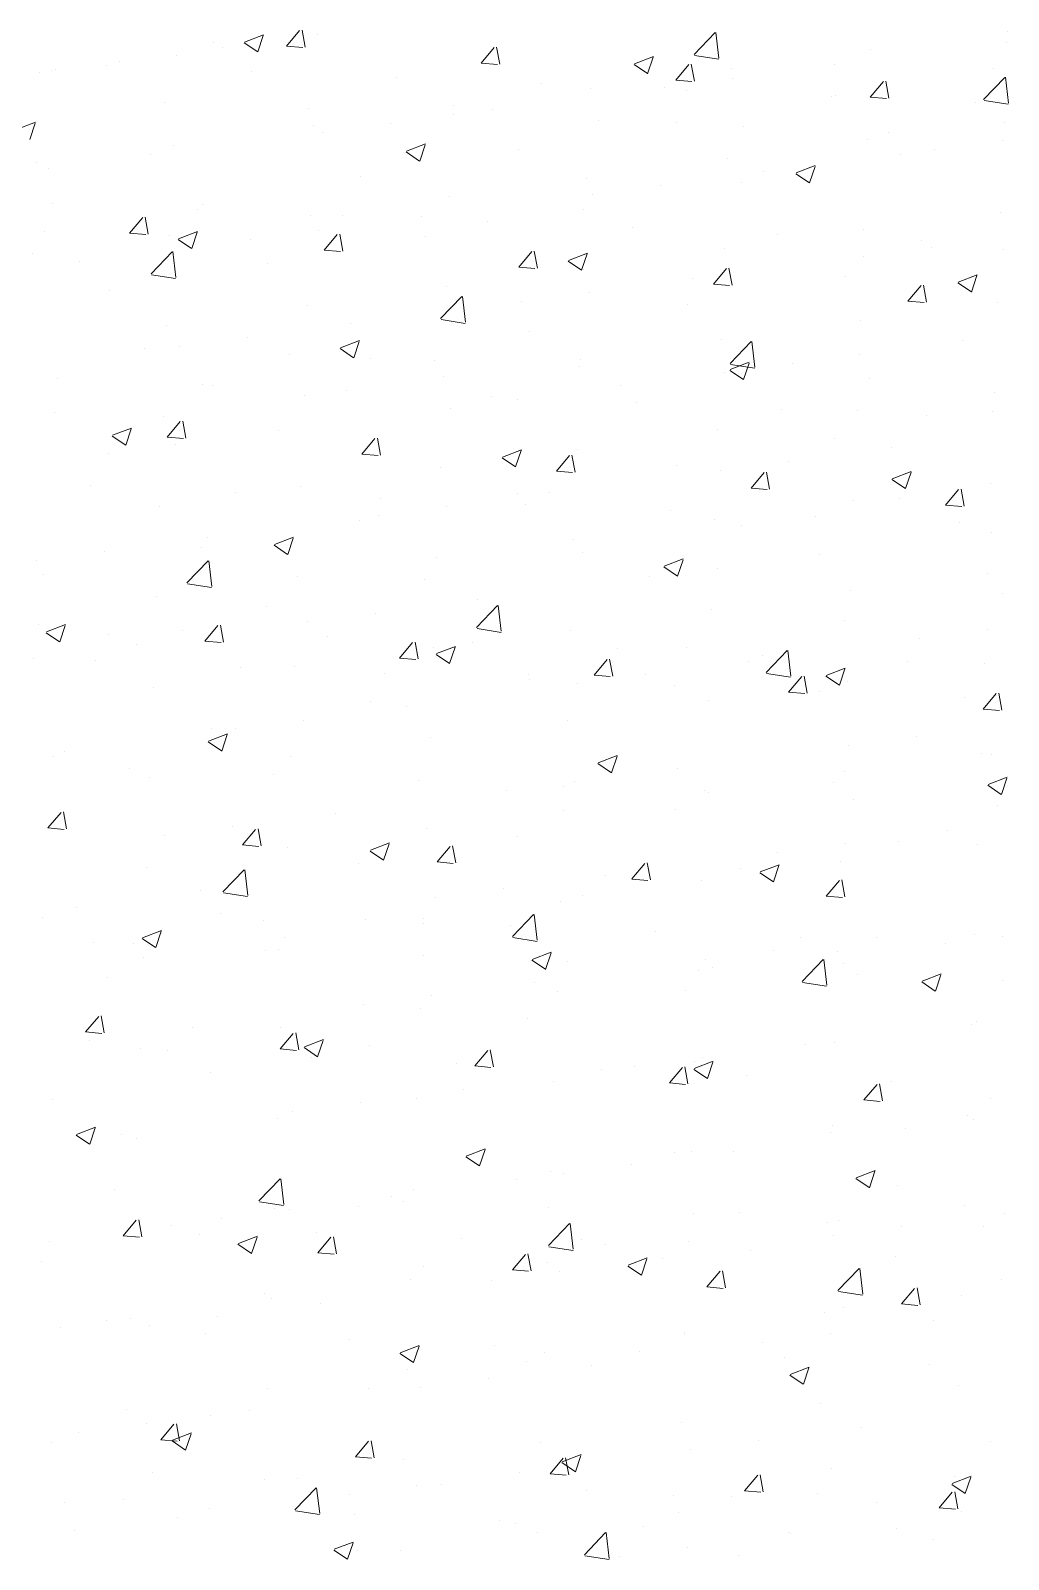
# Model space of a CAD drawing. Header units: millimetres. Extents: x 100 to 1222, y 100 to 694.
# Drawn here: x 294.11 to 297.54, y 530.76 to 536.13 of the extents above; entities that cross this region are included whole.
import ezdxf

# ---------------------------------------------------------------- set-up
doc = ezdxf.new("R2010")
doc.units = ezdxf.units.MM
doc.layers.add('Alvenaria', color=8, linetype='Continuous', lineweight=9)

msp = doc.modelspace()

# ---------------------------------------------------------------- linework, layer by layer
at = {"layer": 'Alvenaria'}
for p, q in [((294.7471, 536.0914), (294.7471, 536.0914)), ((294.8551, 536.0892), (294.9025, 536.0572)), ((294.8563, 536.0919), (294.923, 536.1175)), ((294.9028, 536.0571), (294.9221, 536.1146)), ((295.0039, 536.0775), (295.0498, 536.1322)), ((295.0694, 536.0741), (295.0584, 536.1338)), ((295.1116, 536.1173), (295.1116, 536.1173)), ((296.4349, 536.0482), (296.5091, 536.1256)), ((296.5218, 536.0354), (296.5113, 536.1258)), ((297.5305, 536.0911), (297.5305, 536.0911)), ((297.5351, 536.1277), (297.5351, 536.1277)), ((294.6169, 536.0459), (294.6169, 536.0459)), ((294.778, 536.0715), (294.778, 536.0715)), ((295.0038, 536.0774), (295.0608, 536.0725)), ((295.687, 536.0177), (295.733, 536.0724)), ((295.7526, 536.0143), (295.7416, 536.074)), ((296.2252, 536.0156), (296.2919, 536.0412)), ((296.2717, 535.9808), (296.291, 536.0384)), ((296.4365, 536.0447), (296.5213, 536.0316)), ((297.054, 536.0667), (297.054, 536.0667)), ((294.1358, 535.9849), (294.1358, 535.9849)), ((294.1788, 535.9926), (294.1788, 535.9926)), ((294.1916, 535.996), (294.1916, 535.996)), ((294.3732, 536.0091), (294.3732, 536.0091)), ((294.4173, 536.024), (294.4173, 536.024)), ((294.8817, 535.9876), (294.8817, 535.9876)), ((295.687, 536.0177), (295.744, 536.0127)), ((296.224, 536.0129), (296.2713, 535.9809)), ((296.3702, 535.9579), (296.4162, 536.0127)), ((296.4358, 535.9545), (296.4248, 536.0142)), ((296.5649, 535.9997), (296.5649, 535.9997)), ((296.9289, 536.0119), (296.9289, 536.0119)), ((297.4852, 535.9998), (297.4852, 535.9998)), ((295.3901, 535.9661), (295.3901, 535.9661)), ((295.8986, 535.9446), (295.8986, 535.9446)), ((296.0702, 535.9283), (296.0702, 535.9283)), ((296.3297, 535.9331), (296.3297, 535.9331)), ((296.3702, 535.9579), (296.4272, 535.9529)), ((296.5682, 535.9645), (296.5682, 535.9645)), ((297.0534, 535.8982), (297.0994, 535.9529)), ((297.119, 535.8947), (297.108, 535.9544)), ((297.4514, 535.8906), (297.5256, 535.9679)), ((297.5384, 535.8777), (297.5279, 535.9682)), ((294.574, 535.8811), (294.574, 535.8811)), ((296.4071, 535.9231), (296.4071, 535.9231)), ((296.9155, 535.9016), (296.9155, 535.9016)), ((296.9297, 535.9044), (296.9297, 535.9044)), ((297.0534, 535.8981), (297.1104, 535.8931)), ((297.424, 535.8802), (297.424, 535.8802)), ((297.4531, 535.887), (297.5378, 535.8739)), ((295.0825, 535.8596), (295.0825, 535.8596)), ((295.5891, 535.8673), (295.5891, 535.8673)), ((295.591, 535.8381), (295.591, 535.8381)), ((295.7282, 535.8539), (295.7282, 535.8539)), ((294.056, 535.7847), (294.1227, 535.8103)), ((294.1025, 535.7499), (294.1218, 535.8074)), ((295.1, 535.8002), (295.1, 535.8002)), ((295.129, 535.775), (295.129, 535.775)), ((295.3674, 535.8064), (295.3674, 535.8064)), ((296.0994, 535.8167), (296.0994, 535.8167)), ((296.3742, 535.8091), (296.3742, 535.8091)), ((296.6079, 535.7952), (296.6079, 535.7952)), ((297.1164, 535.7737), (297.1164, 535.7737)), ((297.5235, 535.8106), (297.5235, 535.8106)), ((294.6053, 535.7288), (294.6053, 535.7288)), ((295.4249, 535.7084), (295.4916, 535.734)), ((295.4714, 535.6736), (295.4907, 535.7312)), ((295.8187, 535.7137), (295.8187, 535.7137)), ((297.0424, 535.7497), (297.0424, 535.7497)), ((297.2799, 535.7155), (297.2799, 535.7155)), ((297.5183, 535.7469), (297.5183, 535.7469)), ((294.1242, 535.6678), (294.1242, 535.6678)), ((294.5274, 535.6958), (294.5274, 535.6958)), ((295.4237, 535.7057), (295.471, 535.6737)), ((296.5533, 535.6826), (296.5533, 535.6826)), ((296.7937, 535.6321), (296.8604, 535.6577)), ((297.1579, 535.6953), (297.1579, 535.6953)), ((294.1667, 535.6483), (294.1667, 535.6483)), ((295.2632, 535.6184), (295.2632, 535.6184)), ((296.0586, 535.6112), (296.0586, 535.6112)), ((296.6783, 535.6363), (296.6783, 535.6363)), ((296.7925, 535.6294), (296.8399, 535.5974)), ((296.8403, 535.5973), (296.8596, 535.6549)), ((295.5775, 535.5502), (295.5775, 535.5502)), ((296.0791, 535.5574), (296.0791, 535.5574)), ((296.3176, 535.5888), (296.3176, 535.5888)), ((296.6024, 535.6), (296.6024, 535.6)), ((294.1837, 535.5249), (294.1837, 535.5249)), ((294.6922, 535.5034), (294.6922, 535.5034)), ((294.7077, 535.523), (294.7077, 535.523)), ((296.0469, 535.5046), (296.0469, 535.5046)), ((294.4528, 535.4208), (294.4987, 535.4755)), ((294.5184, 535.4174), (294.5074, 535.4771)), ((295.0885, 535.4831), (295.0885, 535.4831)), ((295.2006, 535.4819), (295.2006, 535.4819)), ((295.4776, 535.4782), (295.4776, 535.4782)), ((295.7091, 535.4604), (295.7091, 535.4604)), ((297.5119, 535.4936), (297.5119, 535.4936)), ((294.1523, 535.4277), (294.1523, 535.4277)), ((294.4528, 535.4208), (294.5098, 535.4158)), ((294.5937, 535.4117), (294.5937, 535.4117)), ((294.6233, 535.3985), (294.6707, 535.3665)), ((294.6246, 535.4012), (294.6913, 535.4268)), ((294.6711, 535.3664), (294.6904, 535.4239)), ((294.8784, 535.3993), (294.8784, 535.3993)), ((295.1169, 535.4307), (295.1169, 535.4307)), ((295.136, 535.361), (295.1819, 535.4157)), ((295.2016, 535.3576), (295.1906, 535.4173)), ((295.4915, 535.4093), (295.4915, 535.4093)), ((296.2176, 535.439), (296.2176, 535.439)), ((296.726, 535.4175), (296.726, 535.4175)), ((297.0308, 535.4326), (297.0308, 535.4326)), ((297.2345, 535.396), (297.2345, 535.396)), ((294.1126, 535.3507), (294.1126, 535.3507)), ((294.5281, 535.2781), (294.6022, 535.3554)), ((294.615, 535.2652), (294.6045, 535.3556)), ((295.136, 535.361), (295.1929, 535.356)), ((295.8192, 535.3013), (295.8651, 535.356)), ((295.8848, 535.2978), (295.8738, 535.3575)), ((295.9934, 535.3249), (296.0601, 535.3505)), ((296.0399, 535.2901), (296.0593, 535.3477)), ((296.5418, 535.3655), (296.5418, 535.3655)), ((297.0293, 535.3398), (297.0293, 535.3398)), ((297.2678, 535.3712), (297.2678, 535.3712)), ((297.5217, 535.362), (297.5217, 535.362)), ((294.2769, 535.3201), (294.2769, 535.3201)), ((294.936, 535.3139), (294.936, 535.3139)), ((295.8192, 535.3012), (295.8761, 535.2962)), ((295.9922, 535.3222), (296.0396, 535.2902)), ((296.047, 535.2941), (296.047, 535.2941)), ((296.5024, 535.2415), (296.5483, 535.2962)), ((296.568, 535.238), (296.557, 535.2978)), ((294.5297, 535.2745), (294.6144, 535.2614)), ((295.5659, 535.2331), (295.5659, 535.2331)), ((296.4278, 535.2606), (296.4278, 535.2606)), ((296.5024, 535.2414), (296.5593, 535.2365)), ((296.9662, 535.2666), (296.9662, 535.2666)), ((297.1856, 535.1817), (297.2315, 535.2364)), ((297.2512, 535.1783), (297.2402, 535.238)), ((297.3611, 535.2459), (297.4085, 535.2139)), ((297.3623, 535.2486), (297.429, 535.2742)), ((297.4088, 535.2138), (297.4281, 535.2714)), ((294.3805, 535.2186), (294.3805, 535.2186)), ((295.5446, 535.1204), (295.6188, 535.1977)), ((295.6316, 535.1075), (295.6211, 535.198)), ((295.8286, 535.1817), (295.8286, 535.1817)), ((296.067, 535.2131), (296.067, 535.2131)), ((297.1856, 535.1817), (297.2425, 535.1767)), ((297.5003, 535.1765), (297.5003, 535.1765)), ((295.0769, 535.1661), (295.0769, 535.1661)), ((296.4107, 535.1713), (296.4107, 535.1713)), ((294.5822, 535.0946), (294.5822, 535.0946)), ((295.227, 535.1025), (295.227, 535.1025)), ((295.5463, 535.1169), (295.631, 535.1037)), ((295.8552, 535.0759), (295.8552, 535.0759)), ((297.0192, 535.1155), (297.0192, 535.1155)), ((294.5067, 535.0167), (294.5067, 535.0167)), ((294.6278, 535.0236), (294.6278, 535.0236)), ((294.8663, 535.055), (294.8663, 535.055)), ((295.1919, 535.015), (295.2393, 534.983)), ((295.1931, 535.0177), (295.2598, 535.0433)), ((295.2396, 534.9829), (295.2589, 535.0404)), ((296.5302, 535.0484), (296.5302, 535.0484)), ((296.5612, 534.9627), (296.6353, 535.0401)), ((296.6481, 534.9499), (296.6376, 535.0403)), ((297.3779, 535.043), (297.3779, 535.043)), ((295.0152, 534.9952), (295.0152, 534.9952)), ((295.2997, 534.9806), (295.2997, 534.9806)), ((295.5236, 534.9737), (295.5236, 534.9737)), ((296.0355, 534.977), (296.0355, 534.977)), ((296.562, 534.9414), (296.6287, 534.967)), ((296.5628, 534.9592), (296.6475, 534.9461)), ((296.6085, 534.9066), (296.6278, 534.9642)), ((296.7787, 534.9641), (296.7787, 534.9641)), ((297.0172, 534.9955), (297.0172, 534.9955)), ((294.1991, 534.9102), (294.1991, 534.9102)), ((295.5543, 534.916), (295.5543, 534.916)), ((296.0321, 534.9522), (296.0321, 534.9522)), ((296.5405, 534.9307), (296.5405, 534.9307)), ((296.5608, 534.9387), (296.6081, 534.9067)), ((297.049, 534.9093), (297.049, 534.9093)), ((294.7075, 534.8887), (294.7075, 534.8887)), ((294.7443, 534.8852), (294.7443, 534.8852)), ((295.216, 534.8673), (295.216, 534.8673)), ((296.1772, 534.8849), (296.1772, 534.8849)), ((297.4888, 534.8594), (297.4888, 534.8594)), ((295.0653, 534.849), (295.0653, 534.849)), ((295.578, 534.806), (295.578, 534.806)), ((295.7245, 534.8458), (295.7245, 534.8458)), ((295.8164, 534.8374), (295.8164, 534.8374)), ((296.2329, 534.8243), (296.2329, 534.8243)), ((296.7414, 534.8028), (296.7414, 534.8028)), ((297.0076, 534.7984), (297.0076, 534.7984)), ((294.1888, 534.7899), (294.1888, 534.7899)), ((294.5706, 534.7776), (294.5706, 534.7776)), ((294.585, 534.7043), (294.6309, 534.7591)), ((294.6506, 534.7009), (294.6395, 534.7606)), ((297.2498, 534.7813), (297.2498, 534.7813)), ((297.4823, 534.7937), (297.4823, 534.7937)), ((294.3916, 534.7078), (294.439, 534.6758)), ((294.3928, 534.7105), (294.4595, 534.7361)), ((294.4393, 534.6757), (294.4586, 534.7332)), ((294.585, 534.7043), (294.6419, 534.6993)), ((294.9764, 534.7268), (294.9764, 534.7268)), ((295.2682, 534.6446), (295.3141, 534.6993)), ((295.3338, 534.6411), (295.3227, 534.7008)), ((296.5186, 534.7313), (296.5186, 534.7313)), ((296.9269, 534.6983), (296.9269, 534.6983)), ((294.3773, 534.648), (294.3773, 534.648)), ((294.6157, 534.6793), (294.6157, 534.6793)), ((295.2682, 534.6445), (295.3251, 534.6395)), ((295.7617, 534.6342), (295.8284, 534.6598)), ((295.8082, 534.5994), (295.8275, 534.657)), ((295.9514, 534.5848), (295.9973, 534.6395)), ((296.0169, 534.5814), (296.0059, 534.6411)), ((296.0239, 534.6599), (296.0239, 534.6599)), ((297.1274, 534.6673), (297.1274, 534.6673)), ((295.5428, 534.599), (295.5428, 534.599)), ((295.7605, 534.6315), (295.8078, 534.5995)), ((295.9514, 534.5847), (296.0083, 534.5798)), ((296.3714, 534.603), (296.3714, 534.603)), ((296.5282, 534.5884), (296.5282, 534.5884)), ((296.7666, 534.6198), (296.7666, 534.6198)), ((297.1305, 534.5579), (297.1972, 534.5835)), ((294.3172, 534.5325), (294.3172, 534.5325)), ((295.0537, 534.5319), (295.0537, 534.5319)), ((296.6346, 534.525), (296.6805, 534.5797)), ((296.7001, 534.5216), (296.6891, 534.5813)), ((297.1293, 534.5552), (297.1767, 534.5232)), ((297.177, 534.5231), (297.1964, 534.5807)), ((297.4772, 534.5423), (297.4772, 534.5423)), ((294.8257, 534.511), (294.8257, 534.511)), ((295.3341, 534.4895), (295.3341, 534.4895)), ((295.8159, 534.5076), (295.8159, 534.5076)), ((295.9266, 534.5092), (295.9266, 534.5092)), ((296.6346, 534.525), (296.6915, 534.52)), ((296.9961, 534.4813), (296.9961, 534.4813)), ((297.1551, 534.4892), (297.1551, 534.4892)), ((297.3178, 534.4652), (297.3637, 534.52)), ((297.3833, 534.4618), (297.3723, 534.5215)), ((294.559, 534.4605), (294.559, 534.4605)), ((295.3274, 534.4304), (295.3274, 534.4304)), ((295.5659, 534.4617), (295.5659, 534.4617)), ((295.8426, 534.4681), (295.8426, 534.4681)), ((296.351, 534.4466), (296.351, 534.4466)), ((296.8595, 534.4251), (296.8595, 534.4251)), ((297.3178, 534.4652), (297.3747, 534.4602)), ((295.2604, 534.4123), (295.2604, 534.4123)), ((296.507, 534.4143), (296.507, 534.4143)), ((296.5996, 534.3938), (296.5996, 534.3938)), ((297.368, 534.4036), (297.368, 534.4036)), ((297.4783, 534.3708), (297.4783, 534.3708)), ((294.7049, 534.3169), (294.7049, 534.3169)), ((294.7259, 534.3512), (294.7259, 534.3512)), ((294.9601, 534.3243), (295.0075, 534.2923)), ((294.9614, 534.327), (295.0281, 534.3526)), ((295.0079, 534.2922), (295.0272, 534.3497)), ((296.0123, 534.3429), (296.0123, 534.3429)), ((294.1267, 534.2723), (294.1267, 534.2723)), ((294.3651, 534.3037), (294.3651, 534.3037)), ((294.6543, 534.1925), (294.7285, 534.2699)), ((294.7413, 534.1797), (294.7308, 534.2701)), ((295.5312, 534.2819), (295.5312, 534.2819)), ((296.0441, 534.2985), (296.0441, 534.2985)), ((296.3302, 534.2507), (296.3969, 534.2763)), ((296.3767, 534.2159), (296.396, 534.2735)), ((296.8768, 534.2916), (296.8768, 534.2916)), ((294.1494, 534.2216), (294.1494, 534.2216)), ((295.0421, 534.2148), (295.0421, 534.2148)), ((296.2776, 534.2128), (296.2776, 534.2128)), ((296.329, 534.248), (296.3764, 534.216)), ((296.516, 534.2441), (296.516, 534.2441)), ((297.4656, 534.2252), (297.4656, 534.2252)), ((294.656, 534.189), (294.7407, 534.1759)), ((295.4886, 534.2031), (295.4886, 534.2031)), ((296.9845, 534.1643), (296.9845, 534.1643)), ((297.5189, 534.1558), (297.5189, 534.1558)), ((294.5474, 534.1434), (294.5474, 534.1434)), ((294.9332, 534.1078), (294.9332, 534.1078)), ((295.6709, 534.0349), (295.7451, 534.1122)), ((295.676, 534.1336), (295.676, 534.1336)), ((295.7579, 534.022), (295.7473, 534.1125)), ((294.1317, 534.0458), (294.1317, 534.0458)), ((294.161, 534.0198), (294.2277, 534.0454)), ((295.0769, 534.0547), (295.0769, 534.0547)), ((295.3153, 534.0861), (295.3153, 534.0861)), ((296.4954, 534.0972), (296.4954, 534.0972)), ((296.9634, 534.0605), (296.9634, 534.0605)), ((294.1598, 534.0171), (294.2072, 533.9851)), ((294.2076, 533.985), (294.2269, 534.0425)), ((294.3777, 534.0124), (294.3777, 534.0124)), ((294.6402, 534.0243), (294.6402, 534.0243)), ((294.7171, 533.9879), (294.7631, 534.0426)), ((294.7827, 533.9844), (294.7717, 534.0441)), ((295.1486, 534.0028), (295.1486, 534.0028)), ((295.6726, 534.0313), (295.7573, 534.0182)), ((296.0007, 534.0258), (296.0007, 534.0258)), ((297.2278, 533.9952), (297.2278, 533.9952)), ((297.4662, 534.0266), (297.4662, 534.0266)), ((294.4753, 533.9755), (294.4753, 533.9755)), ((294.7171, 533.9878), (294.7741, 533.9828)), ((295.4003, 533.9281), (295.4463, 533.9828)), ((295.4659, 533.9247), (295.4549, 533.9844)), ((295.5196, 533.9648), (295.5196, 533.9648)), ((295.5287, 533.9408), (295.5761, 533.9088)), ((295.5299, 533.9435), (295.5966, 533.9691)), ((295.5764, 533.9087), (295.5957, 533.9663)), ((295.6571, 533.9813), (295.6571, 533.9813)), ((296.1656, 533.9599), (296.1656, 533.9599)), ((296.4079, 533.9651), (296.4079, 533.9651)), ((296.674, 533.9384), (296.674, 533.9384)), ((296.6874, 533.8772), (296.7616, 533.9546)), ((296.7744, 533.8644), (296.7639, 533.9548)), ((294.1146, 533.928), (294.1146, 533.928)), ((294.3325, 533.9178), (294.3325, 533.9178)), ((294.841, 533.8964), (294.841, 533.8964)), ((295.0306, 533.8977), (295.0306, 533.8977)), ((295.4003, 533.9281), (295.4573, 533.9231)), ((296.0835, 533.8683), (296.1295, 533.923)), ((296.1491, 533.8649), (296.1381, 533.9246)), ((296.6262, 533.916), (296.6262, 533.916)), ((296.8988, 533.8672), (296.9655, 533.8928)), ((296.9453, 533.8324), (296.9646, 533.89)), ((297.1825, 533.9169), (297.1825, 533.9169)), ((297.454, 533.9081), (297.454, 533.9081)), ((295.3495, 533.8749), (295.3495, 533.8749)), ((295.8524, 533.8698), (295.8524, 533.8698)), ((295.8579, 533.8534), (295.8579, 533.8534)), ((296.027, 533.8371), (296.027, 533.8371)), ((296.0835, 533.8683), (296.1405, 533.8633)), ((296.2655, 533.8685), (296.2655, 533.8685)), ((296.3664, 533.8319), (296.3664, 533.8319)), ((296.6891, 533.8737), (296.7738, 533.8606)), ((296.7667, 533.8086), (296.8126, 533.8633)), ((296.8323, 533.8051), (296.8213, 533.8648)), ((296.8976, 533.8645), (296.9449, 533.8325)), ((296.9729, 533.8472), (296.9729, 533.8472)), ((294.5358, 533.8263), (294.5358, 533.8263)), ((296.4838, 533.7801), (296.4838, 533.7801)), ((296.7667, 533.8085), (296.8237, 533.8035)), ((296.8749, 533.8104), (296.8749, 533.8104)), ((297.3833, 533.7889), (297.3833, 533.7889)), ((297.4499, 533.7488), (297.4958, 533.8035)), ((297.5155, 533.7453), (297.5045, 533.8051)), ((295.2969, 533.7744), (295.2969, 533.7744)), ((295.4255, 533.7579), (295.4255, 533.7579)), ((297.4499, 533.7487), (297.5068, 533.7438)), ((294.7414, 533.6791), (294.7414, 533.6791)), ((294.8263, 533.679), (294.8263, 533.679)), ((295.0647, 533.7104), (295.0647, 533.7104)), ((295.9891, 533.7087), (295.9891, 533.7087)), ((294.7284, 533.6336), (294.7758, 533.6016)), ((294.7296, 533.6363), (294.7963, 533.6619)), ((294.7761, 533.6015), (294.7954, 533.659)), ((295.508, 533.6477), (295.508, 533.6477)), ((296.9772, 533.6195), (296.9772, 533.6195)), ((297.2156, 533.6509), (297.2156, 533.6509)), ((294.186, 533.5837), (294.186, 533.5837)), ((294.2247, 533.5998), (294.2247, 533.5998)), ((295.019, 533.5806), (295.019, 533.5806)), ((296.0985, 533.56), (296.1652, 533.5856)), ((296.145, 533.5252), (296.1643, 533.5828)), ((297.4424, 533.5911), (297.4424, 533.5911)), ((297.4795, 533.5875), (297.4795, 533.5875)), ((294.4507, 533.5401), (294.4507, 533.5401)), ((294.5243, 533.5092), (294.5243, 533.5092)), ((294.9591, 533.5187), (294.9591, 533.5187)), ((296.0972, 533.5573), (296.1446, 533.5253)), ((296.3756, 533.5403), (296.3756, 533.5403)), ((296.9613, 533.5301), (296.9613, 533.5301)), ((297.4673, 533.4837), (297.534, 533.5093)), ((295.4676, 533.4972), (295.4676, 533.4972)), ((295.7764, 533.4614), (295.7764, 533.4614)), ((295.9761, 533.4757), (295.9761, 533.4757)), ((296.0149, 533.4928), (296.0149, 533.4928)), ((296.4723, 533.463), (296.4723, 533.463)), ((296.9241, 533.4922), (296.9241, 533.4922)), ((297.4661, 533.481), (297.5135, 533.449)), ((297.5138, 533.4489), (297.5332, 533.5065)), ((296.4845, 533.4542), (296.4845, 533.4542)), ((296.993, 533.4327), (296.993, 533.4327)), ((297.5015, 533.4112), (297.5015, 533.4112)), ((294.1661, 533.3312), (294.212, 533.3859)), ((294.2317, 533.3277), (294.2207, 533.3875)), ((295.1749, 533.3822), (295.1749, 533.3822)), ((295.9775, 533.3916), (295.9775, 533.3916)), ((296.3686, 533.3968), (296.3686, 533.3968)), ((294.1661, 533.3311), (294.223, 533.3262)), ((294.5757, 533.3033), (294.5757, 533.3033)), ((294.8142, 533.3347), (294.8142, 533.3347)), ((294.8493, 533.2714), (294.8952, 533.3261)), ((294.9149, 533.268), (294.9039, 533.3277)), ((295.4964, 533.3306), (295.4964, 533.3306)), ((295.8131, 533.3015), (295.8131, 533.3015)), ((297.3258, 533.3227), (297.3258, 533.3227)), ((294.8493, 533.2714), (294.9062, 533.2664)), ((295.0074, 533.2636), (295.0074, 533.2636)), ((295.2969, 533.2501), (295.3443, 533.2181)), ((295.2982, 533.2528), (295.3648, 533.2784)), ((295.3447, 533.218), (295.364, 533.2755)), ((295.5325, 533.2116), (295.5784, 533.2664)), ((295.5981, 533.2082), (295.5871, 533.2679)), ((296.7266, 533.2438), (296.7266, 533.2438)), ((296.9651, 533.2752), (296.9651, 533.2752)), ((297.1523, 533.283), (297.1523, 533.283)), ((297.4308, 533.274), (297.4308, 533.274)), ((294.5127, 533.1922), (294.5127, 533.1922)), ((295.2576, 533.2061), (295.2576, 533.2061)), ((295.5325, 533.2116), (295.5894, 533.2066)), ((296.2157, 533.1519), (296.2616, 533.2066)), ((296.2813, 533.1484), (296.2703, 533.2081)), ((296.5968, 533.1877), (296.5968, 533.1877)), ((296.667, 533.1765), (296.7337, 533.2021)), ((296.7135, 533.1417), (296.7328, 533.1993)), ((296.9497, 533.213), (296.9497, 533.213)), ((294.7806, 533.107), (294.8548, 533.1844)), ((294.8676, 533.0942), (294.8571, 533.1846)), ((296.1251, 533.1646), (296.1251, 533.1646)), ((296.2157, 533.1518), (296.2726, 533.1468)), ((296.4607, 533.1459), (296.4607, 533.1459)), ((296.6658, 533.1738), (296.7132, 533.1418)), ((296.8989, 533.0921), (296.9448, 533.1468)), ((296.9645, 533.0887), (296.9534, 533.1484)), ((294.7021, 533.1108), (294.7021, 533.1108)), ((294.7823, 533.1035), (294.867, 533.0904)), ((295.5259, 533.0857), (295.5259, 533.0857)), ((295.7643, 533.1171), (295.7643, 533.1171)), ((296.0413, 533.0923), (296.0413, 533.0923)), ((296.8989, 533.092), (296.9558, 533.0871)), ((294.2652, 533.0534), (294.2652, 533.0534)), ((294.7737, 533.0319), (294.7737, 533.0319)), ((295.7972, 532.9494), (295.8714, 533.0267)), ((295.8841, 532.9365), (295.8736, 533.027)), ((295.966, 533.0745), (295.966, 533.0745)), ((294.1466, 533.0154), (294.1466, 533.0154)), ((294.4978, 532.9456), (294.5645, 532.9712)), ((294.9243, 533.0065), (294.9243, 533.0065)), ((295.2821, 533.0104), (295.2821, 533.0104)), ((295.4849, 533.0136), (295.4849, 533.0136)), ((295.4858, 532.997), (295.4858, 532.997)), ((295.7906, 532.989), (295.7906, 532.989)), ((294.3251, 532.9276), (294.3251, 532.9276)), ((294.466, 532.9255), (294.466, 532.9255)), ((294.4966, 532.9429), (294.544, 532.9109)), ((294.5444, 532.9108), (294.5637, 532.9683)), ((294.5636, 532.959), (294.5636, 532.959)), ((294.9958, 532.9465), (294.9958, 532.9465)), ((295.7988, 532.9458), (295.8835, 532.9327)), ((296.299, 532.9675), (296.299, 532.9675)), ((296.8075, 532.946), (296.8075, 532.946)), ((297.0752, 532.947), (297.0752, 532.947)), ((297.316, 532.9245), (297.316, 532.9245)), ((297.4193, 532.9569), (297.4193, 532.9569)), ((297.5161, 532.9497), (297.5161, 532.9497)), ((294.5011, 532.8751), (294.5011, 532.8751)), ((294.9304, 532.9016), (294.9304, 532.9016)), ((294.9745, 532.904), (294.9745, 532.904)), ((295.483, 532.8825), (295.483, 532.8825)), ((295.8655, 532.8666), (295.9129, 532.8346)), ((295.8667, 532.8693), (295.9334, 532.8949)), ((295.9132, 532.8345), (295.9325, 532.8921)), ((296.476, 532.8681), (296.476, 532.8681)), ((296.7145, 532.8995), (296.7145, 532.8995)), ((296.8137, 532.7917), (296.8879, 532.869)), ((296.9007, 532.7788), (296.8902, 532.8693)), ((296.9381, 532.8959), (296.9381, 532.8959)), ((295.9914, 532.861), (295.9914, 532.861)), ((296.4491, 532.8289), (296.4491, 532.8289)), ((296.4999, 532.8395), (296.4999, 532.8395)), ((296.9606, 532.8543), (296.9606, 532.8543)), ((297.0083, 532.8181), (297.0083, 532.8181)), ((297.2356, 532.793), (297.3023, 532.8186)), ((297.2821, 532.7582), (297.3014, 532.8158)), ((294.3749, 532.8063), (294.3749, 532.8063)), ((295.8745, 532.7889), (295.8745, 532.7889)), ((295.9544, 532.7574), (295.9544, 532.7574)), ((296.4051, 532.759), (296.4051, 532.759)), ((296.8154, 532.7882), (296.9001, 532.775)), ((297.2344, 532.7903), (297.2817, 532.7583)), ((297.5168, 532.7966), (297.5168, 532.7966)), ((295.2753, 532.71), (295.2753, 532.71)), ((295.5137, 532.7414), (295.5137, 532.7414)), ((294.2983, 532.6147), (294.3442, 532.6694)), ((294.3639, 532.6113), (294.3528, 532.671)), ((295.4733, 532.6965), (295.4733, 532.6965)), ((295.8496, 532.6636), (295.8496, 532.6636)), ((297.4262, 532.6505), (297.4262, 532.6505)), ((294.2983, 532.6147), (294.3552, 532.6097)), ((294.6737, 532.6309), (294.6737, 532.6309)), ((294.9815, 532.5549), (295.0274, 532.6097)), ((294.9842, 532.6294), (294.9842, 532.6294)), ((295.047, 532.5515), (295.036, 532.6112)), ((297.4077, 532.6398), (297.4077, 532.6398)), ((294.313, 532.5834), (294.313, 532.5834)), ((294.4895, 532.558), (294.4895, 532.558)), ((294.5842, 532.5478), (294.5842, 532.5478)), ((294.9815, 532.5549), (295.0384, 532.5499)), ((295.0652, 532.5594), (295.1126, 532.5274)), ((295.0664, 532.5621), (295.1331, 532.5877)), ((295.1129, 532.5273), (295.1322, 532.5848)), ((295.2941, 532.5683), (295.2941, 532.5683)), ((295.6647, 532.4952), (295.7106, 532.5499)), ((295.7302, 532.4917), (295.7192, 532.5514)), ((296.8247, 532.5713), (296.8247, 532.5713)), ((296.9266, 532.5788), (296.9266, 532.5788)), ((295.0926, 532.5263), (295.0926, 532.5263)), ((295.6011, 532.5048), (295.6011, 532.5048)), ((295.6647, 532.4951), (295.7216, 532.4901)), ((296.2255, 532.4925), (296.2255, 532.4925)), ((296.3479, 532.4354), (296.3938, 532.4901)), ((296.4134, 532.432), (296.4024, 532.4917)), ((296.4353, 532.4858), (296.502, 532.5114)), ((296.4375, 532.5118), (296.4375, 532.5118)), ((296.4639, 532.5238), (296.4639, 532.5238)), ((296.4818, 532.451), (296.5011, 532.5086)), ((294.7386, 532.4729), (294.7386, 532.4729)), ((295.9428, 532.4404), (295.9428, 532.4404)), ((296.1096, 532.4833), (296.1096, 532.4833)), ((296.3479, 532.4354), (296.4048, 532.4304)), ((296.434, 532.4831), (296.4814, 532.4511)), ((296.618, 532.4618), (296.618, 532.4618)), ((297.1265, 532.4404), (297.1265, 532.4404)), ((295.6239, 532.4133), (295.6239, 532.4133)), ((297.0311, 532.3756), (297.077, 532.4304)), ((297.0966, 532.3722), (297.0856, 532.4319)), ((297.4767, 532.3814), (297.4767, 532.3814)), ((294.1832, 532.3776), (294.1832, 532.3776)), ((295.0247, 532.3344), (295.0247, 532.3344)), ((295.2632, 532.3658), (295.2632, 532.3658)), ((295.4617, 532.3794), (295.4617, 532.3794)), ((297.031, 532.3756), (297.088, 532.3706)), ((294.2661, 532.2548), (294.3328, 532.2804)), ((294.3126, 532.2201), (294.3319, 532.2776)), ((294.9726, 532.3123), (294.9726, 532.3123)), ((296.9212, 532.286), (296.9212, 532.286)), ((297.1756, 532.2749), (297.1756, 532.2749)), ((297.3961, 532.3227), (297.3961, 532.3227)), ((297.4141, 532.3062), (297.4141, 532.3062)), ((294.2649, 532.2522), (294.3122, 532.2202)), ((294.4232, 532.2552), (294.4232, 532.2552)), ((294.4779, 532.2409), (294.4779, 532.2409)), ((296.915, 532.2618), (296.915, 532.2618)), ((295.6337, 532.1759), (295.6811, 532.1439)), ((295.635, 532.1786), (295.7016, 532.2042)), ((295.6815, 532.1438), (295.7008, 532.2013)), ((296.3658, 532.1907), (296.3658, 532.1907)), ((296.4259, 532.1947), (296.4259, 532.1947)), ((296.5741, 532.1957), (296.5741, 532.1957)), ((295.9312, 532.1233), (295.9312, 532.1233)), ((295.9749, 532.1168), (295.9749, 532.1168)), ((296.2133, 532.1482), (296.2133, 532.1482)), ((297.0038, 532.1023), (297.0705, 532.1279)), ((297.0503, 532.0675), (297.0696, 532.1251)), ((294.3987, 532.061), (294.3987, 532.061)), ((294.9069, 532.0215), (294.9811, 532.0989)), ((294.9939, 532.0087), (294.9833, 532.0991)), ((295.4501, 532.0623), (295.4501, 532.0623)), ((295.8103, 532.0953), (295.8103, 532.0953)), ((297.0026, 532.0996), (297.05, 532.0676)), ((297.1495, 532.0769), (297.1495, 532.0769)), ((294.9071, 532.0396), (294.9071, 532.0396)), ((294.9086, 532.018), (294.9933, 532.0049)), ((295.3733, 532.0376), (295.3733, 532.0376)), ((295.4156, 532.0181), (295.4156, 532.0181)), ((297.3845, 532.0057), (297.3845, 532.0057)), ((294.4304, 531.8983), (294.4764, 531.953)), ((294.496, 531.8948), (294.485, 531.9545)), ((294.7742, 531.9587), (294.7742, 531.9587)), ((294.9611, 531.9952), (294.9611, 531.9952)), ((295.0126, 531.9901), (295.0126, 531.9901)), ((295.2548, 532), (295.2548, 532)), ((295.9241, 531.9966), (295.9241, 531.9966)), ((296.4325, 531.9751), (296.4325, 531.9751)), ((296.594, 531.9815), (296.594, 531.9815)), ((296.941, 531.9536), (296.941, 531.9536)), ((297.5243, 531.9781), (297.5243, 531.9781)), ((294.4304, 531.8982), (294.4874, 531.8932)), ((294.4663, 531.9238), (294.4663, 531.9238)), ((294.5995, 531.9331), (294.5995, 531.9331)), ((294.6993, 531.9046), (294.6993, 531.9046)), ((294.8346, 531.8714), (294.9013, 531.897)), ((295.108, 531.9116), (295.108, 531.9116)), ((295.9234, 531.8639), (295.9976, 531.9412)), ((296.0104, 531.851), (295.9999, 531.9415)), ((296.9034, 531.9447), (296.9034, 531.9447)), ((296.9251, 531.8992), (296.9251, 531.8992)), ((297.1635, 531.9306), (297.1635, 531.9306)), ((297.4495, 531.9321), (297.4495, 531.9321)), ((294.1726, 531.8795), (294.1726, 531.8795)), ((294.8334, 531.8687), (294.8808, 531.8367)), ((294.8812, 531.8366), (294.9005, 531.8941)), ((295.1136, 531.8385), (295.1596, 531.8932)), ((295.1792, 531.835), (295.1682, 531.8948)), ((295.6164, 531.8901), (295.6164, 531.8901)), ((295.9251, 531.8603), (296.0098, 531.8472)), ((296.0385, 531.8862), (296.0385, 531.8862)), ((296.1249, 531.8686), (296.1249, 531.8686)), ((296.4144, 531.8776), (296.4144, 531.8776)), ((296.6334, 531.8472), (296.6334, 531.8472)), ((294.1438, 531.8093), (294.1438, 531.8093)), ((295.1136, 531.8384), (295.1706, 531.8335)), ((295.483, 531.7908), (295.483, 531.7908)), ((295.7968, 531.7787), (295.8427, 531.8334)), ((295.8624, 531.7753), (295.8514, 531.835)), ((295.9196, 531.8062), (295.9196, 531.8062)), ((296.2023, 531.7924), (296.2497, 531.7604)), ((296.2035, 531.7951), (296.2702, 531.8207)), ((296.25, 531.7603), (296.2693, 531.8179)), ((296.3235, 531.82), (296.3235, 531.82)), ((297.1418, 531.8257), (297.1418, 531.8257)), ((295.4385, 531.7452), (295.4385, 531.7452)), ((295.7243, 531.7411), (295.7243, 531.7411)), ((295.7968, 531.7787), (295.8538, 531.7737)), ((295.9628, 531.7725), (295.9628, 531.7725)), ((296.48, 531.7189), (296.5259, 531.7737)), ((296.5456, 531.7155), (296.5346, 531.7752)), ((296.94, 531.7062), (297.0142, 531.7835)), ((297.027, 531.6933), (297.0164, 531.7838)), ((297.5133, 531.7435), (297.5133, 531.7435)), ((294.9275, 531.6955), (294.9275, 531.6955)), ((296.48, 531.7189), (296.537, 531.7139)), ((296.9417, 531.7027), (297.0264, 531.6895)), ((297.1632, 531.6592), (297.2091, 531.7139)), ((297.2288, 531.6557), (297.2178, 531.7154)), ((297.3729, 531.6886), (297.3729, 531.6886)), ((294.9495, 531.6782), (294.9495, 531.6782)), ((295.1228, 531.6619), (295.1228, 531.6619)), ((296.9578, 531.6482), (296.9578, 531.6482)), ((297.1632, 531.6591), (297.2201, 531.6541)), ((294.2092, 531.5769), (294.2092, 531.5769)), ((294.3721, 531.6001), (294.3721, 531.6001)), ((294.4548, 531.6067), (294.4548, 531.6067)), ((294.5236, 531.583), (294.5236, 531.583)), ((294.762, 531.6144), (294.762, 531.6144)), ((296.8918, 531.6276), (296.8918, 531.6276)), ((297.2737, 531.6024), (297.2737, 531.6024)), ((294.7176, 531.5554), (294.7176, 531.5554)), ((295.2261, 531.5339), (295.2261, 531.5339)), ((296.4023, 531.5528), (296.4023, 531.5528)), ((296.4028, 531.5605), (296.4028, 531.5605)), ((296.6745, 531.5235), (296.6745, 531.5235)), ((296.9129, 531.5549), (296.9129, 531.5549)), ((295.402, 531.4852), (295.4494, 531.4532)), ((295.4032, 531.4879), (295.4699, 531.5135)), ((295.4497, 531.4531), (295.469, 531.5106)), ((295.7346, 531.5124), (295.7346, 531.5124)), ((295.9081, 531.4891), (295.9081, 531.4891)), ((296.243, 531.4909), (296.243, 531.4909)), ((296.7515, 531.4695), (296.7515, 531.4695)), ((295.4269, 531.4281), (295.4269, 531.4281)), ((295.8468, 531.4575), (295.8468, 531.4575)), ((296.0729, 531.4443), (296.0729, 531.4443)), ((296.7721, 531.4116), (296.8388, 531.4372)), ((296.8186, 531.3768), (296.8379, 531.4344)), ((297.26, 531.448), (297.26, 531.448)), ((294.9379, 531.3611), (294.9379, 531.3611)), ((295.2913, 531.3622), (295.2913, 531.3622)), ((295.4737, 531.3654), (295.4737, 531.3654)), ((295.7122, 531.3968), (295.7122, 531.3968)), ((296.7708, 531.4089), (296.8182, 531.3769)), ((297.3614, 531.3715), (297.3614, 531.3715)), ((296.8802, 531.3105), (296.8802, 531.3105)), ((294.4432, 531.2897), (294.4432, 531.2897)), ((294.7358, 531.2668), (294.7358, 531.2668)), ((294.8722, 531.2862), (294.8722, 531.2862)), ((294.273, 531.2073), (294.273, 531.2073)), ((294.5115, 531.2387), (294.5115, 531.2387)), ((294.5626, 531.1818), (294.6085, 531.2365)), ((294.6029, 531.1806), (294.6696, 531.2062)), ((294.6282, 531.1784), (294.6172, 531.2381)), ((294.6494, 531.1459), (294.6687, 531.2034)), ((296.3912, 531.2435), (296.3912, 531.2435)), ((297.0231, 531.2267), (297.0231, 531.2267)), ((294.1803, 531.1715), (294.1803, 531.1715)), ((294.5626, 531.1817), (294.6195, 531.1768)), ((294.6017, 531.178), (294.649, 531.146)), ((295.2458, 531.122), (295.2917, 531.1767)), ((295.3114, 531.1186), (295.3004, 531.1783)), ((295.8965, 531.172), (295.8965, 531.172)), ((296.4239, 531.1478), (296.4239, 531.1478)), ((296.6624, 531.1792), (296.6624, 531.1792)), ((297.4739, 531.1752), (297.4739, 531.1752)), ((295.2458, 531.122), (295.3027, 531.117)), ((295.4154, 531.1111), (295.4154, 531.1111)), ((295.929, 531.0622), (295.9749, 531.117)), ((295.9705, 531.1017), (296.0179, 531.0697)), ((295.9717, 531.1044), (296.0384, 531.13)), ((295.9946, 531.0588), (295.9835, 531.1185)), ((296.0183, 531.0696), (296.0376, 531.1271)), ((294.5322, 531.0687), (294.5322, 531.0687)), ((294.9263, 531.044), (294.9263, 531.044)), ((295.0406, 531.0472), (295.0406, 531.0472)), ((295.8224, 531.0686), (295.8224, 531.0686)), ((295.929, 531.0622), (295.9859, 531.0572)), ((296.6122, 531.0025), (296.6581, 531.0572)), ((296.6777, 530.999), (296.6667, 531.0587)), ((296.9184, 531.0799), (296.9184, 531.0799)), ((297.3406, 531.0281), (297.4073, 531.0537)), ((297.3498, 531.0544), (297.3498, 531.0544)), ((297.3871, 530.9933), (297.4064, 531.0509)), ((295.0332, 530.936), (295.1074, 531.0133)), ((295.1202, 530.9232), (295.1096, 531.0136)), ((295.2232, 530.9897), (295.2232, 530.9897)), ((295.4616, 531.0211), (295.4616, 531.0211)), ((295.5491, 531.0257), (295.5491, 531.0257)), ((296.0576, 531.0042), (296.0576, 531.0042)), ((296.363, 530.9845), (296.363, 530.9845)), ((296.6122, 531.0024), (296.6691, 530.9974)), ((296.8687, 530.9934), (296.8687, 530.9934)), ((297.2954, 530.9427), (297.3413, 530.9974)), ((297.3394, 531.0254), (297.3868, 530.9934)), ((297.3609, 530.9393), (297.3499, 530.999)), ((294.2245, 530.9622), (294.2245, 530.9622)), ((294.4316, 530.9726), (294.4316, 530.9726)), ((294.733, 530.9407), (294.733, 530.9407)), ((295.0349, 530.9325), (295.1196, 530.9194)), ((296.566, 530.9827), (296.566, 530.9827)), ((297.0745, 530.9613), (297.0745, 530.9613)), ((297.2954, 530.9427), (297.3523, 530.9377)), ((294.6216, 530.9105), (294.6216, 530.9105)), ((295.2415, 530.9192), (295.2415, 530.9192)), ((295.7499, 530.8978), (295.7499, 530.8978)), ((295.8075, 530.8892), (295.8075, 530.8892)), ((296.3796, 530.9264), (296.3796, 530.9264)), ((297.3741, 530.9302), (297.3741, 530.9302)), ((294.2609, 530.8631), (294.2609, 530.8631)), ((295.8849, 530.855), (295.8849, 530.855)), ((296.0497, 530.7784), (296.1239, 530.8557)), ((296.1367, 530.7655), (296.1262, 530.856)), ((296.2584, 530.8763), (296.2584, 530.8763)), ((296.7668, 530.8548), (296.7668, 530.8548)), ((296.7725, 530.851), (296.7725, 530.851)), ((297.1467, 530.8707), (297.1467, 530.8707)), ((297.2753, 530.8333), (297.2753, 530.8333)), ((295.1702, 530.7945), (295.2176, 530.7625)), ((295.1714, 530.7972), (295.2381, 530.8228)), ((295.2179, 530.7624), (295.2373, 530.8199)), ((295.252, 530.7938), (295.252, 530.7938)), ((295.4038, 530.794), (295.4038, 530.794)), ((296.0514, 530.7748), (296.1361, 530.7617)), ((296.1733, 530.7721), (296.1733, 530.7721)), ((296.4118, 530.8035), (296.4118, 530.8035)), ((296.5912, 530.7754), (296.5912, 530.7754))]:
    msp.add_line(p, q, dxfattribs=at)

doc.saveas('drawing.dxf')
